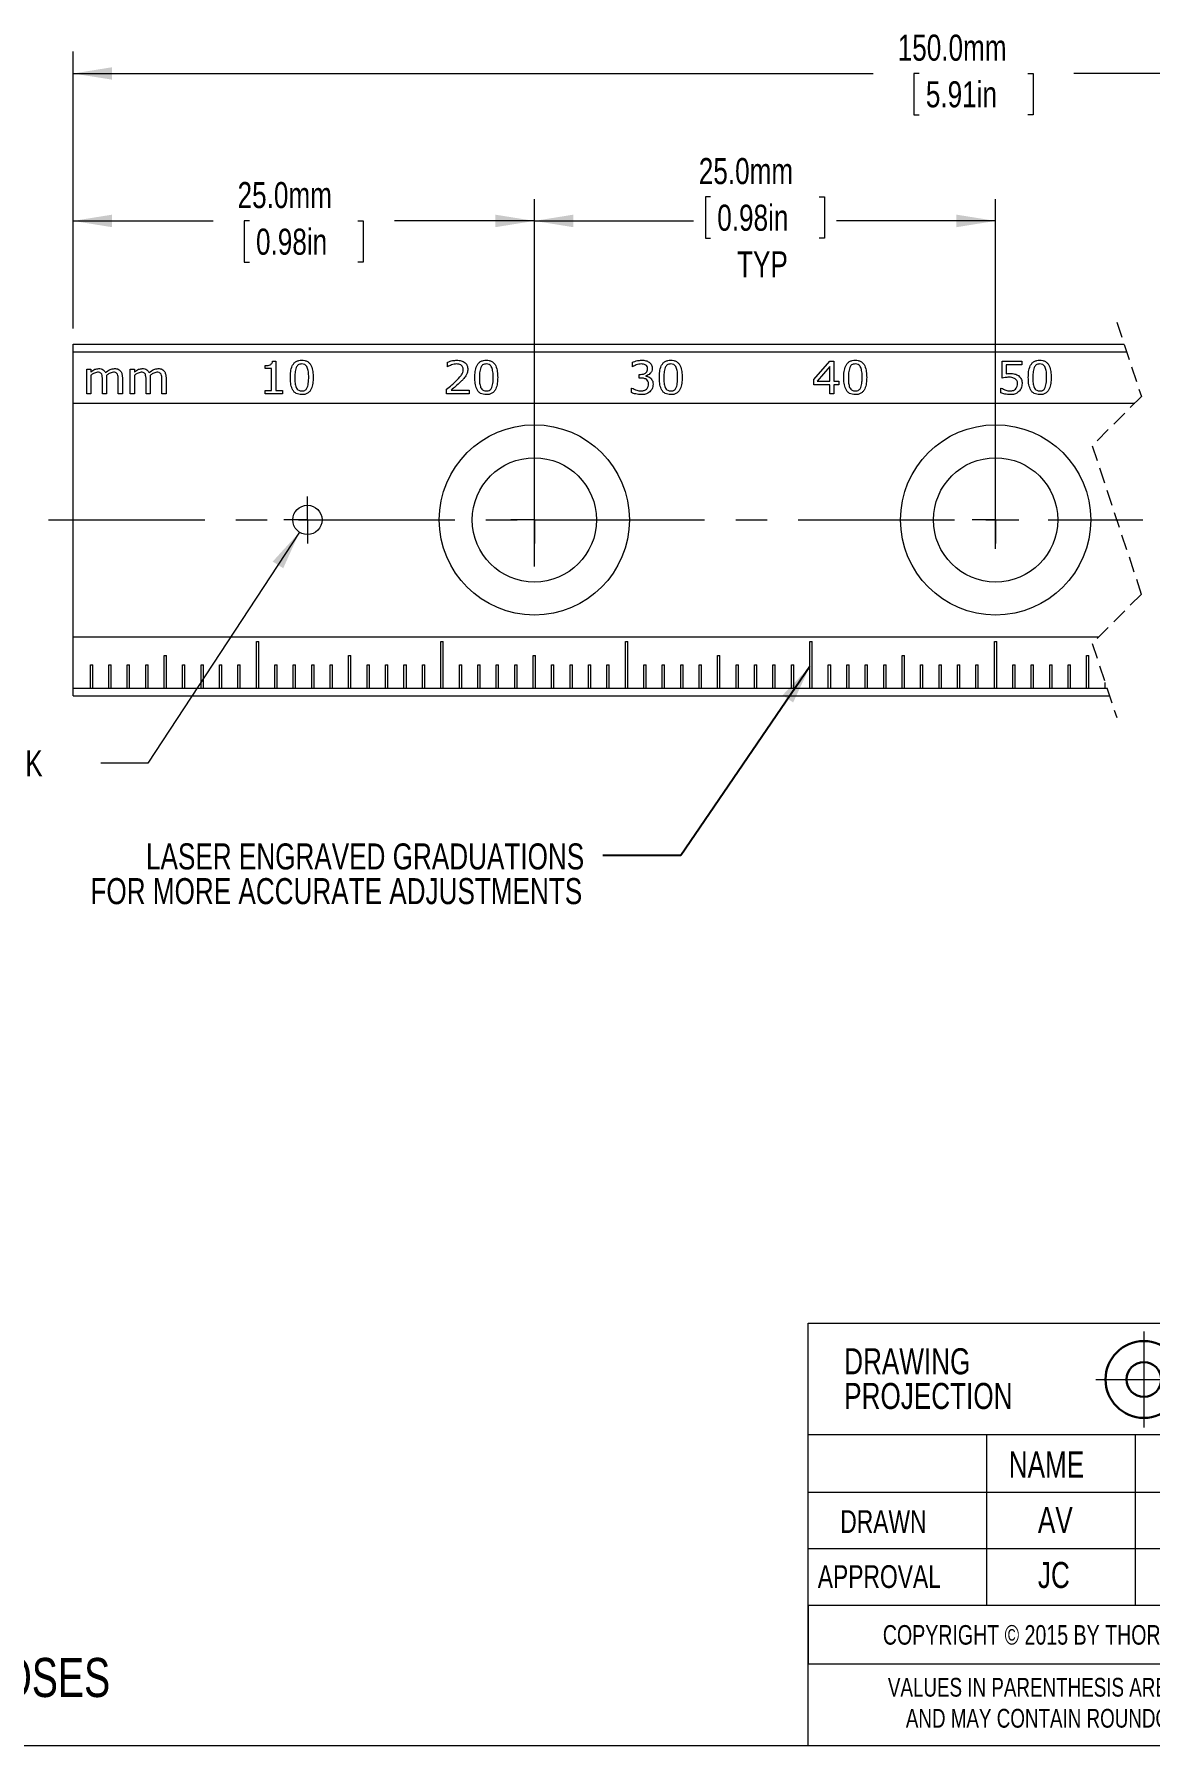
# Model space of a CAD drawing. Header units: millimetres. Extents: x 2 to 278, y 1 to 215.
# Drawn here: x 108.7 to 199.4, y 0.9 to 140 of the extents above; entities that cross this region are included whole.
import ezdxf

# ---------------------------------------------------------------- set-up
doc = ezdxf.new("R2010")
doc.units = ezdxf.units.MM
doc.header["$PDSIZE"] = -1
doc.linetypes.add('CENTERX2', pattern=[20.32, 12.7, -2.54, 2.54, -2.54])
doc.linetypes.add('HIDDEN', pattern=[1.905, 1.27, -0.635])
doc.styles.add('SLDTEXTSTYLE0', font='TXT', dxfattribs={"width": 0.75})
doc.dimstyles.new('SLDDIMSTYLE0', dxfattribs={"dimtxt": 2.116667, "dimasz": 3.175, "dimexe": 0, "dimexo": 0.0625, "dimgap": 0.529167, "dimtad": 0, "dimtih": 1, "dimtoh": 1, "dimdec": 1, "dimlfac": 0.666667, "dimrnd": 1e-09, "dimzin": 4, "dimdsep": 46, "dimtxsty": 'SLDTEXTSTYLE0', "dimsah": 1, "dimcen": 0.09, "dimadec": 0, "dimazin": 1, "dimtfac": 1, "dimtdec": 1, "dimtofl": 0, "dimtmove": 0, "dimatfit": 3, "dimfxl": 1, "dimfrac": 2, "dimtolj": 1, "dimtzin": 12, "dimarcsym": 0})
doc.dimstyles.new('SLDDIMSTYLE1', dxfattribs={"dimtxt": 2.116667, "dimasz": 3.175, "dimexe": 0, "dimexo": 0.0625, "dimgap": 0.529167, "dimtad": 0, "dimtih": 1, "dimtoh": 1, "dimdec": 1, "dimlfac": 0.666667, "dimrnd": 1e-09, "dimzin": 12, "dimdsep": 46, "dimtxsty": 'SLDTEXTSTYLE0', "dimsah": 1, "dimcen": 0, "dimadec": 0, "dimazin": 3, "dimtfac": 1, "dimtdec": 1, "dimtofl": 0, "dimtmove": 0, "dimatfit": 3, "dimfxl": 1, "dimfrac": 2, "dimtolj": 1, "dimtzin": 12, "dimarcsym": 0})
doc.dimstyles.new('SLDDIMSTYLE2', dxfattribs={"dimtxt": 0.18, "dimasz": 3.175, "dimexe": 0, "dimexo": 0.0625, "dimgap": 0, "dimtad": 0, "dimtih": 1, "dimtoh": 1, "dimdec": 0, "dimrnd": 1e-09, "dimzin": 0, "dimdsep": 46, "dimtxsty": 'Standard', "dimsah": 1, "dimcen": 0.09, "dimadec": 0, "dimazin": 0, "dimtfac": 3.175, "dimtdec": 0, "dimtofl": 0, "dimtmove": 0, "dimatfit": 3, "dimfxl": 1, "dimfrac": 2, "dimtolj": 1, "dimtzin": 0, "dimarcsym": 0})

# ---------------------------------------------------------------- blocks, each defined once
blk = doc.blocks.new('Third Angle Projection Block')
at = {"color": 7, "linetype": 'CENTERX2', "lineweight": 0}
for p, q in [((101.48, 23.81), (101.48, 14.07)), ((96.6, 18.94), (106.35, 18.94)), ((110.14, 18.94), (119.45, 18.94))]:
    blk.add_line(p, q, dxfattribs=at)
at = {"color": 7, "linetype": 'Continuous', "lineweight": 30}
for p, q in [((118.62, 22.75), (111, 20.71)), ((118.62, 15.13), (118.62, 22.75)), ((111, 20.71), (111, 17.17)), ((111, 17.17), (118.62, 15.13))]:
    blk.add_line(p, q, dxfattribs=at)
for radius in [3.9, 1.77]:
    blk.add_circle((101.48, 18.94), radius, dxfattribs=at)
at = {"color": 7, "linetype": 'Continuous', "lineweight": 0}
blk.add_point((101.48, 18.94), dxfattribs=at)
blk = doc.blocks.new('SW_NOTE_0')
at = {"color": 0, "linetype": 'Continuous', "lineweight": 0, "char_height": 1.524, "attachment_point": 2, "style": 'SLDTEXTSTYLE0'}
for s, insert in [('VALUES IN PARENTHESIS ARE CALCULATED', (19.91, 1.96)), ('AND MAY CONTAIN ROUNDOFF ERRORS', (19.88, -0.56))]:
    blk.add_mtext(s, dxfattribs=dict(at, insert=insert))
blk = doc.blocks.new('SW_NOTE_1')
at = {"color": 0, "linetype": 'Continuous', "lineweight": 0, "char_height": 2.117, "attachment_point": 1, "style": 'SLDTEXTSTYLE0'}
for s, insert in [('DRAWING', (0, 2.73)), ('PROJECTION', (0, -0.09))]:
    blk.add_mtext(s, dxfattribs=dict(at, insert=insert))
blk = doc.blocks.new('SW_NOTE_2')
at = {"color": 0, "linetype": 'Continuous', "lineweight": 0, "char_height": 3.175, "attachment_point": 2, "style": 'SLDTEXTSTYLE0'}
for s, insert in [('FOR INFORMATION ONLY', (25.05, 4.09)), ('NOT FOR MANUFACTURING PURPOSES', (25.38, -0.14))]:
    blk.add_mtext(s, dxfattribs=dict(at, insert=insert))
blk = doc.blocks.new('_D')
at = {"color": 7, "linetype": 'Continuous', "lineweight": 0}
for p, q in [((111.86, 116.08), (111.86, 126.61)), ((149.36, 104.58), (149.36, 126.61)), ((111.86, 124.83), (123.24, 124.83)), ((126.19, 124.83), (125.76, 124.83)), ((125.76, 124.83), (125.76, 121.47)), ((135.02, 124.83), (135.45, 124.83)), ((135.45, 124.83), (135.45, 121.47)), ((149.36, 124.83), (137.98, 124.83)), ((125.76, 121.47), (126.19, 121.47)), ((135.45, 121.47), (135.02, 121.47))]:
    blk.add_line(p, q, dxfattribs=at)
for points in [[(111.86, 124.83), (115.03, 124.32), (115.03, 125.34)], [(149.36, 124.83), (146.18, 125.34), (146.18, 124.32)]]:
    blk.add_solid(points, dxfattribs=at)
at = {"color": 7, "linetype": 'Continuous', "lineweight": 0, "char_height": 2.117, "attachment_point": 1, "style": 'SLDTEXTSTYLE0'}
for s, insert in [('25.0mm', (125.23, 127.99)), ('0.98in', (126.73, 124.2))]:
    blk.add_mtext(s, dxfattribs=dict(at, insert=insert))
blk = doc.blocks.new('_D_1')
at = {"color": 7, "linetype": 'Continuous', "lineweight": 0}
for p, q in [((111.86, 116.08), (111.86, 138.59)), ((222.38, 138.22), (220.97, 135.4)), ((223.08, 136.81), (222.38, 138.22)), ((258.28, 116.08), (258.28, 138.59)), ((111.86, 136.81), (176.91, 136.81)), ((180.65, 136.81), (180.22, 136.81)), ((180.22, 136.81), (180.22, 133.45)), ((189.48, 136.81), (189.91, 136.81)), ((189.91, 136.81), (189.91, 133.45)), ((220.26, 136.81), (193.22, 136.81)), ((220.97, 135.4), (220.26, 136.81)), ((258.28, 136.81), (223.08, 136.81)), ((180.22, 133.45), (180.65, 133.45)), ((189.91, 133.45), (189.48, 133.45))]:
    blk.add_line(p, q, dxfattribs=at)
for points in [[(111.86, 136.81), (115.03, 136.31), (115.03, 137.32)], [(258.28, 136.81), (255.1, 137.32), (255.1, 136.31)]]:
    blk.add_solid(points, dxfattribs=at)
at = {"color": 7, "linetype": 'Continuous', "lineweight": 0, "char_height": 2.117, "attachment_point": 1, "style": 'SLDTEXTSTYLE0'}
for s, insert in [('150.0mm', (178.9, 139.97)), ('5.91in', (181.19, 136.18))]:
    blk.add_mtext(s, dxfattribs=dict(at, insert=insert))
blk = doc.blocks.new('_D_2')
at = {"color": 7, "linetype": 'Continuous', "lineweight": 0}
for p, q in [((149.36, 96.74), (149.36, 126.61)), ((163.69, 126.78), (163.26, 126.78)), ((163.26, 126.78), (163.26, 123.42)), ((172.52, 126.78), (172.95, 126.78)), ((172.95, 126.78), (172.95, 123.42)), ((186.86, 98.18), (186.86, 126.61)), ((149.36, 124.83), (162.3, 124.83)), ((186.86, 124.83), (173.92, 124.83)), ((163.26, 123.42), (163.69, 123.42)), ((172.95, 123.42), (172.52, 123.42))]:
    blk.add_line(p, q, dxfattribs=at)
for points in [[(149.36, 124.83), (152.53, 124.32), (152.53, 125.34)], [(186.86, 124.83), (183.68, 125.34), (183.68, 124.32)]]:
    blk.add_solid(points, dxfattribs=at)
at = {"color": 7, "linetype": 'Continuous', "lineweight": 0, "char_height": 2.117, "attachment_point": 1, "style": 'SLDTEXTSTYLE0'}
for s, insert in [('25.0mm', (162.73, 129.94)), ('0.98in', (164.23, 126.15)), ('TYP', (165.84, 122.36))]:
    blk.add_mtext(s, dxfattribs=dict(at, insert=insert))
blk = doc.blocks.new('_D_3')
at = {"color": 7, "linetype": 'Continuous', "lineweight": 0}
for p, q in [((130.26, 99.53), (117.93, 80.76)), ((117.93, 80.76), (114.12, 80.76))]:
    blk.add_line(p, q, dxfattribs=at)
blk.add_solid([(130.26, 99.53), (128.09, 97.15), (128.94, 96.6)], dxfattribs=at)
at = {"color": 7, "linetype": 'Continuous', "lineweight": 0, "insert": (91.81, 81.8), "char_height": 2.1167, "attachment_point": 1, "style": 'SLDTEXTSTYLE0'}
blk.add_mtext('METRIC ID MARK', dxfattribs=at)
blk = doc.blocks.new('SW_NOTE_3')
at = {"color": 0, "linetype": 'Continuous', "lineweight": 0, "char_height": 2.1167, "attachment_point": 3, "style": 'SLDTEXTSTYLE0'}
for s, insert in [('LASER ENGRAVED GRADUATIONS', (-1.51, 0.98)), ('FOR MORE ACCURATE ADJUSTMENTS', (-1.67, -1.84))]:
    blk.add_mtext(s, dxfattribs=dict(at, insert=insert))
blk = doc.blocks.new('SW_CENTERMARKSYMBOL_0')
at = {"color": 0, "linetype": 'Continuous', "lineweight": 0}
for q in [(0, 1.9), (-1.91, 0), (0, -1.91), (1.9, 0)]:
    blk.add_line((0, 0), q, dxfattribs=at)
blk = doc.blocks.new('SW_CENTERMARKSYMBOL_1')
at = {"color": 0, "linetype": 'Continuous', "lineweight": 0}
for q in [(0, 1.9), (-1.91, 0), (0, -1.91), (1.9, 0)]:
    blk.add_line((0, 0), q, dxfattribs=at)
blk = doc.blocks.new('SW_CENTERMARKSYMBOL_2')
at = {"color": 0, "linetype": 'Continuous', "lineweight": 0}
for q in [(0, 1.9), (-1.91, 0), (0, -1.91), (1.9, 0)]:
    blk.add_line((0, 0), q, dxfattribs=at)

msp = doc.modelspace()

# ---------------------------------------------------------------- linework, layer by layer
at = {"color": 7, "linetype": 'HIDDEN', "lineweight": 0}
for p, q in [((196.71, 116.59), (198.71, 110.56)), ((198.71, 110.56), (194.71, 106.56)), ((194.71, 106.56), (198.71, 94.49)), ((198.71, 94.49), (194.71, 90.49)), ((194.71, 90.49), (196.71, 84.46))]:
    msp.add_line(p, q, dxfattribs=at)
at = {"color": 7, "linetype": 'Continuous', "lineweight": 0}
for p, q in [((111.86, 114.81), (197.3, 114.81)), ((111.86, 114.2), (111.86, 114.81)), ((111.86, 114.2), (197.5, 114.2)), ((111.86, 110.01), (111.86, 114.2)), ((112.96, 112.77), (113.3, 112.77)), ((112.96, 110.77), (112.96, 112.77)), ((113.3, 112.77), (113.3, 112.55)), ((116.5, 112.77), (116.84, 112.77)), ((116.5, 110.77), (116.5, 112.77)), ((116.84, 112.77), (116.84, 112.55)), ((127.46, 112.83), (127.46, 113.07)), ((128, 112.83), (127.46, 112.83)), ((128, 111.04), (128, 112.83)), ((128.07, 113.44), (128.34, 113.44)), ((128.34, 113.44), (128.34, 111.04)), ((142.29, 112.97), (142.29, 113.34)), ((142.31, 112.97), (142.29, 112.97)), ((157.33, 112.97), (157.33, 113.34)), ((157.34, 112.97), (157.33, 112.97)), ((172.09, 111.93), (173.39, 113.44)), ((173.37, 113.01), (172.35, 111.82)), ((173.37, 111.82), (173.37, 113.01)), ((173.39, 113.44), (173.71, 113.44)), ((173.71, 113.44), (173.71, 111.82)), ((187.39, 113.44), (188.98, 113.44)), ((187.39, 112.06), (187.39, 113.44)), ((187.73, 113.14), (187.73, 112.41)), ((188.98, 113.14), (187.73, 113.14)), ((188.98, 113.44), (188.98, 113.14)), ((113.3, 112.29), (113.3, 110.77)), ((114.24, 110.77), (114.24, 111.93)), ((114.58, 112.07), (114.58, 110.77)), ((115.52, 110.77), (115.52, 111.93)), ((115.86, 112.08), (115.86, 110.77)), ((116.84, 112.29), (116.84, 110.77)), ((117.79, 110.77), (117.79, 111.93)), ((118.12, 112.07), (118.12, 110.77)), ((119.07, 110.77), (119.07, 111.93)), ((119.41, 112.08), (119.41, 110.77)), ((157.87, 112.36), (157.99, 112.36)), ((157.87, 112.06), (157.87, 112.36)), ((158.03, 112.06), (157.87, 112.06)), ((158.43, 112.25), (158.43, 112.22)), ((172.09, 111.52), (172.09, 111.93)), ((173.37, 111.52), (172.09, 111.52)), ((172.35, 111.82), (173.37, 111.82)), ((173.37, 110.77), (173.37, 111.52)), ((173.71, 111.82), (174.11, 111.82)), ((173.71, 111.52), (173.71, 110.77)), ((174.11, 111.52), (173.71, 111.52)), ((174.11, 111.82), (174.11, 111.52)), ((111.86, 110.01), (198.17, 110.01)), ((111.86, 91.04), (111.86, 110.01)), ((113.3, 110.77), (112.96, 110.77)), ((114.58, 110.77), (114.24, 110.77)), ((115.86, 110.77), (115.52, 110.77)), ((116.84, 110.77), (116.5, 110.77)), ((118.12, 110.77), (117.79, 110.77)), ((119.41, 110.77), (119.07, 110.77)), ((127.46, 111.04), (128, 111.04)), ((127.46, 110.77), (127.46, 111.04)), ((128.88, 110.77), (127.46, 110.77)), ((128.34, 111.04), (128.88, 111.04)), ((128.88, 111.04), (128.88, 110.77)), ((142.22, 110.77), (142.22, 111.15)), ((144.05, 110.77), (142.22, 110.77)), ((142.6, 111.08), (144.05, 111.08)), ((144.05, 111.08), (144.05, 110.77)), ((157.26, 111.25), (157.28, 111.25)), ((157.26, 110.88), (157.26, 111.25)), ((173.71, 110.77), (173.37, 110.77)), ((187.29, 111.25), (187.32, 111.25)), ((187.29, 110.87), (187.29, 111.25)), ((111.86, 86.85), (111.86, 91.04)), ((111.86, 91.04), (195.26, 91.04)), ((126.76, 90.66), (126.95, 90.66)), ((126.76, 86.85), (126.76, 90.66)), ((126.95, 86.85), (126.95, 90.66)), ((141.76, 90.66), (141.95, 90.66)), ((141.76, 86.85), (141.76, 90.66)), ((141.95, 86.85), (141.95, 90.66)), ((156.76, 90.66), (156.95, 90.66)), ((156.76, 86.85), (156.76, 90.66)), ((156.95, 86.85), (156.95, 90.66)), ((171.76, 90.66), (171.95, 90.66)), ((171.76, 86.85), (171.76, 90.66)), ((171.95, 86.85), (171.95, 90.66)), ((186.76, 90.66), (186.95, 90.66)), ((186.76, 86.85), (186.76, 90.66)), ((186.95, 86.85), (186.95, 90.66)), ((119.26, 89.52), (119.45, 89.52)), ((119.26, 86.85), (119.26, 89.52)), ((119.45, 86.85), (119.45, 89.52)), ((134.26, 89.52), (134.45, 89.52)), ((134.26, 86.85), (134.26, 89.52)), ((134.45, 86.85), (134.45, 89.52)), ((149.26, 89.52), (149.45, 89.52)), ((149.26, 86.85), (149.26, 89.52)), ((149.45, 86.85), (149.45, 89.52)), ((164.26, 89.52), (164.45, 89.52)), ((164.26, 86.85), (164.26, 89.52)), ((164.45, 86.85), (164.45, 89.52)), ((179.26, 89.52), (179.45, 89.52)), ((179.26, 86.85), (179.26, 89.52)), ((179.45, 86.85), (179.45, 89.52)), ((194.26, 89.52), (194.45, 89.52)), ((194.26, 86.85), (194.26, 89.52)), ((194.45, 86.85), (194.45, 89.52)), ((113.26, 88.75), (113.45, 88.75)), ((113.26, 86.85), (113.26, 88.75)), ((113.45, 86.85), (113.45, 88.75)), ((114.76, 88.75), (114.95, 88.75)), ((114.76, 86.85), (114.76, 88.75)), ((114.95, 86.85), (114.95, 88.75)), ((116.26, 88.75), (116.45, 88.75)), ((116.26, 86.85), (116.26, 88.75)), ((116.45, 86.85), (116.45, 88.75)), ((117.76, 88.75), (117.95, 88.75)), ((117.76, 86.85), (117.76, 88.75)), ((117.95, 86.85), (117.95, 88.75)), ((120.76, 88.75), (120.95, 88.75)), ((120.76, 86.85), (120.76, 88.75)), ((120.95, 86.85), (120.95, 88.75)), ((122.26, 88.75), (122.45, 88.75)), ((122.26, 86.85), (122.26, 88.75)), ((122.45, 86.85), (122.45, 88.75)), ((123.76, 88.75), (123.95, 88.75)), ((123.76, 86.85), (123.76, 88.75)), ((123.95, 86.85), (123.95, 88.75)), ((125.26, 88.75), (125.45, 88.75)), ((125.26, 86.85), (125.26, 88.75)), ((125.45, 86.85), (125.45, 88.75)), ((128.26, 88.75), (128.45, 88.75)), ((128.26, 86.85), (128.26, 88.75)), ((128.45, 86.85), (128.45, 88.75)), ((129.76, 88.75), (129.95, 88.75)), ((129.76, 86.85), (129.76, 88.75)), ((129.95, 86.85), (129.95, 88.75)), ((131.26, 88.75), (131.45, 88.75)), ((131.26, 86.85), (131.26, 88.75)), ((131.45, 86.85), (131.45, 88.75)), ((132.76, 88.75), (132.95, 88.75)), ((132.76, 86.85), (132.76, 88.75)), ((132.95, 86.85), (132.95, 88.75)), ((135.76, 88.75), (135.95, 88.75)), ((135.76, 86.85), (135.76, 88.75)), ((135.95, 86.85), (135.95, 88.75)), ((137.26, 88.75), (137.45, 88.75)), ((137.26, 86.85), (137.26, 88.75)), ((137.45, 86.85), (137.45, 88.75)), ((138.76, 88.75), (138.95, 88.75)), ((138.76, 86.85), (138.76, 88.75)), ((138.95, 86.85), (138.95, 88.75)), ((140.26, 88.75), (140.45, 88.75)), ((140.26, 86.85), (140.26, 88.75)), ((140.45, 86.85), (140.45, 88.75)), ((143.26, 88.75), (143.45, 88.75)), ((143.26, 86.85), (143.26, 88.75)), ((143.45, 86.85), (143.45, 88.75)), ((144.76, 88.75), (144.95, 88.75)), ((144.76, 86.85), (144.76, 88.75)), ((144.95, 86.85), (144.95, 88.75)), ((146.26, 88.75), (146.45, 88.75)), ((146.26, 86.85), (146.26, 88.75)), ((146.45, 86.85), (146.45, 88.75)), ((147.76, 88.75), (147.95, 88.75)), ((147.76, 86.85), (147.76, 88.75)), ((147.95, 86.85), (147.95, 88.75)), ((150.76, 88.75), (150.95, 88.75)), ((150.76, 86.85), (150.76, 88.75)), ((150.95, 86.85), (150.95, 88.75)), ((152.26, 88.75), (152.45, 88.75)), ((152.26, 86.85), (152.26, 88.75)), ((152.45, 86.85), (152.45, 88.75)), ((153.76, 88.75), (153.95, 88.75)), ((153.76, 86.85), (153.76, 88.75)), ((153.95, 86.85), (153.95, 88.75)), ((155.26, 88.75), (155.45, 88.75)), ((155.26, 86.85), (155.26, 88.75)), ((155.45, 86.85), (155.45, 88.75)), ((158.26, 88.75), (158.45, 88.75)), ((158.26, 86.85), (158.26, 88.75)), ((158.45, 86.85), (158.45, 88.75)), ((159.76, 88.75), (159.95, 88.75)), ((159.76, 86.85), (159.76, 88.75)), ((159.95, 86.85), (159.95, 88.75)), ((161.26, 88.75), (161.45, 88.75)), ((161.26, 86.85), (161.26, 88.75)), ((161.45, 86.85), (161.45, 88.75)), ((162.76, 88.75), (162.95, 88.75)), ((162.76, 86.85), (162.76, 88.75)), ((162.95, 86.85), (162.95, 88.75)), ((165.76, 88.75), (165.95, 88.75)), ((165.76, 86.85), (165.76, 88.75)), ((165.95, 86.85), (165.95, 88.75)), ((167.26, 88.75), (167.45, 88.75)), ((167.26, 86.85), (167.26, 88.75)), ((167.45, 86.85), (167.45, 88.75)), ((168.76, 88.75), (168.95, 88.75)), ((168.76, 86.85), (168.76, 88.75)), ((168.95, 86.85), (168.95, 88.75)), ((170.26, 88.75), (170.45, 88.75)), ((170.26, 86.85), (170.26, 88.75)), ((170.45, 86.85), (170.45, 88.75)), ((173.26, 88.75), (173.45, 88.75)), ((173.26, 86.85), (173.26, 88.75)), ((173.45, 86.85), (173.45, 88.75)), ((174.76, 88.75), (174.95, 88.75)), ((174.76, 86.85), (174.76, 88.75)), ((174.95, 86.85), (174.95, 88.75)), ((176.26, 88.75), (176.45, 88.75)), ((176.26, 86.85), (176.26, 88.75)), ((176.45, 86.85), (176.45, 88.75)), ((177.76, 88.75), (177.95, 88.75)), ((177.76, 86.85), (177.76, 88.75)), ((177.95, 86.85), (177.95, 88.75)), ((180.76, 88.75), (180.95, 88.75)), ((180.76, 86.85), (180.76, 88.75)), ((180.95, 86.85), (180.95, 88.75)), ((182.26, 88.75), (182.45, 88.75)), ((182.26, 86.85), (182.26, 88.75)), ((182.45, 86.85), (182.45, 88.75)), ((183.76, 88.75), (183.95, 88.75)), ((183.76, 86.85), (183.76, 88.75)), ((183.95, 86.85), (183.95, 88.75)), ((185.26, 88.75), (185.45, 88.75)), ((185.26, 86.85), (185.26, 88.75)), ((185.45, 86.85), (185.45, 88.75)), ((188.26, 88.75), (188.45, 88.75)), ((188.26, 86.85), (188.26, 88.75)), ((188.45, 86.85), (188.45, 88.75)), ((189.76, 88.75), (189.95, 88.75)), ((189.76, 86.85), (189.76, 88.75)), ((189.95, 86.85), (189.95, 88.75)), ((191.26, 88.75), (191.45, 88.75)), ((191.26, 86.85), (191.26, 88.75)), ((191.45, 86.85), (191.45, 88.75)), ((192.76, 88.75), (192.95, 88.75)), ((192.76, 86.85), (192.76, 88.75)), ((192.95, 86.85), (192.95, 88.75)), ((111.86, 86.85), (113.26, 86.85)), ((111.86, 86.24), (111.86, 86.85)), ((113.26, 86.85), (113.45, 86.85)), ((113.45, 86.85), (114.76, 86.85)), ((114.76, 86.85), (114.95, 86.85)), ((114.95, 86.85), (116.26, 86.85)), ((116.26, 86.85), (116.45, 86.85)), ((116.45, 86.85), (117.76, 86.85)), ((117.76, 86.85), (117.95, 86.85)), ((117.95, 86.85), (119.26, 86.85)), ((119.26, 86.85), (119.45, 86.85)), ((119.45, 86.85), (120.76, 86.85)), ((120.76, 86.85), (120.95, 86.85)), ((120.95, 86.85), (122.26, 86.85)), ((122.26, 86.85), (122.45, 86.85)), ((122.45, 86.85), (123.76, 86.85)), ((123.76, 86.85), (123.95, 86.85)), ((123.95, 86.85), (125.26, 86.85)), ((125.26, 86.85), (125.45, 86.85)), ((125.45, 86.85), (126.76, 86.85)), ((126.76, 86.85), (126.95, 86.85)), ((126.95, 86.85), (128.26, 86.85)), ((128.26, 86.85), (128.45, 86.85)), ((128.45, 86.85), (129.76, 86.85)), ((129.76, 86.85), (129.95, 86.85)), ((129.95, 86.85), (131.26, 86.85)), ((131.26, 86.85), (131.45, 86.85)), ((131.45, 86.85), (132.76, 86.85)), ((132.76, 86.85), (132.95, 86.85)), ((132.95, 86.85), (134.26, 86.85)), ((134.26, 86.85), (134.45, 86.85)), ((134.45, 86.85), (135.76, 86.85)), ((135.76, 86.85), (135.95, 86.85)), ((135.95, 86.85), (137.26, 86.85)), ((137.26, 86.85), (137.45, 86.85)), ((137.45, 86.85), (138.76, 86.85)), ((138.76, 86.85), (138.95, 86.85)), ((138.95, 86.85), (140.26, 86.85)), ((140.26, 86.85), (140.45, 86.85)), ((140.45, 86.85), (141.76, 86.85)), ((141.76, 86.85), (141.95, 86.85)), ((141.95, 86.85), (143.26, 86.85)), ((143.26, 86.85), (143.45, 86.85)), ((143.45, 86.85), (144.76, 86.85)), ((144.76, 86.85), (144.95, 86.85)), ((144.95, 86.85), (146.26, 86.85)), ((146.26, 86.85), (146.45, 86.85)), ((146.45, 86.85), (147.76, 86.85)), ((147.76, 86.85), (147.95, 86.85)), ((147.95, 86.85), (149.26, 86.85)), ((149.26, 86.85), (149.45, 86.85)), ((149.45, 86.85), (150.76, 86.85)), ((150.76, 86.85), (150.95, 86.85)), ((150.95, 86.85), (152.26, 86.85)), ((152.26, 86.85), (152.45, 86.85)), ((152.45, 86.85), (153.76, 86.85)), ((153.76, 86.85), (153.95, 86.85)), ((153.95, 86.85), (155.26, 86.85)), ((155.26, 86.85), (155.45, 86.85)), ((155.45, 86.85), (156.76, 86.85)), ((156.76, 86.85), (156.95, 86.85)), ((156.95, 86.85), (158.26, 86.85)), ((158.26, 86.85), (158.45, 86.85)), ((158.45, 86.85), (159.76, 86.85)), ((159.76, 86.85), (159.95, 86.85)), ((159.95, 86.85), (161.26, 86.85)), ((161.26, 86.85), (161.45, 86.85)), ((161.45, 86.85), (162.76, 86.85)), ((162.76, 86.85), (162.95, 86.85)), ((162.95, 86.85), (164.26, 86.85)), ((164.26, 86.85), (164.45, 86.85)), ((164.45, 86.85), (165.76, 86.85)), ((165.76, 86.85), (165.95, 86.85)), ((165.95, 86.85), (167.26, 86.85)), ((167.26, 86.85), (167.45, 86.85)), ((167.45, 86.85), (168.76, 86.85)), ((168.76, 86.85), (168.95, 86.85)), ((168.95, 86.85), (170.26, 86.85)), ((170.26, 86.85), (170.45, 86.85)), ((170.45, 86.85), (171.76, 86.85)), ((171.76, 86.85), (171.95, 86.85)), ((171.95, 86.85), (173.26, 86.85)), ((173.26, 86.85), (173.45, 86.85)), ((173.45, 86.85), (174.76, 86.85)), ((174.76, 86.85), (174.95, 86.85)), ((174.95, 86.85), (176.26, 86.85)), ((176.26, 86.85), (176.45, 86.85)), ((176.45, 86.85), (177.76, 86.85)), ((177.76, 86.85), (177.95, 86.85)), ((177.95, 86.85), (179.26, 86.85)), ((179.26, 86.85), (179.45, 86.85)), ((179.45, 86.85), (180.76, 86.85)), ((180.76, 86.85), (180.95, 86.85)), ((180.95, 86.85), (182.26, 86.85)), ((182.26, 86.85), (182.45, 86.85)), ((182.45, 86.85), (183.76, 86.85)), ((183.76, 86.85), (183.95, 86.85)), ((183.95, 86.85), (185.26, 86.85)), ((185.26, 86.85), (185.45, 86.85)), ((185.45, 86.85), (186.76, 86.85)), ((186.76, 86.85), (186.95, 86.85)), ((186.95, 86.85), (188.26, 86.85)), ((188.26, 86.85), (188.45, 86.85)), ((188.45, 86.85), (189.76, 86.85)), ((189.76, 86.85), (189.95, 86.85)), ((189.95, 86.85), (191.26, 86.85)), ((191.26, 86.85), (191.45, 86.85)), ((191.45, 86.85), (192.76, 86.85)), ((192.76, 86.85), (192.95, 86.85)), ((192.95, 86.85), (194.26, 86.85)), ((194.26, 86.85), (194.45, 86.85)), ((194.45, 86.85), (195.76, 86.85)), ((195.76, 86.85), (195.76, 87.32)), ((195.76, 86.85), (195.92, 86.85)), ((111.86, 86.24), (196.12, 86.24)), ((171.63, 7.56), (171.63, 35.24)), ((171.63, 35.24), (215.74, 35.24)), ((171.63, 12.3), (171.63, 26.17)), ((171.63, 0.9), (171.63, 26.17)), ((215.74, 26.17), (171.63, 26.17)), ((186.13, 26.17), (186.13, 12.3)), ((198.21, 26.17), (198.21, 12.3)), ((215.74, 21.49), (171.63, 21.49)), ((215.74, 16.92), (171.63, 16.92)), ((215.74, 12.3), (171.63, 12.3)), ((171.63, 12.3), (171.63, 7.56)), ((171.63, 7.56), (215.74, 7.56)), ((277.99, 0.9), (1.58, 0.9))]:
    msp.add_line(p, q, dxfattribs=at)
at = {"color": 7, "linetype": 'CENTERX2', "lineweight": 0}
msp.add_line((109.86, 100.53), (198.82, 100.53), dxfattribs=at)
at = {"color": 7, "linetype": 'Continuous', "lineweight": 0}
for centre, radius in [((149.36, 100.53), 7.73), ((186.86, 100.53), 7.73), ((149.36, 100.53), 5.05), ((186.86, 100.53), 5.05), ((130.91, 100.53), 1.19)]:
    msp.add_circle(centre, radius, dxfattribs=at)
for points, knots in [([(113.3, 112.55), (113.4, 112.63), (113.59, 112.79), (113.83, 112.82), (113.94, 112.83)], [0, 0, 0, 0, 0.560947, 1, 1, 1, 1]), ([(113.94, 112.83), (114, 112.83), (114.13, 112.82), (114.35, 112.73), (114.44, 112.59), (114.49, 112.5)], [0, 0, 0, 0, 0.2814025, 0.5622129, 1, 1, 1, 1]), ([(114.49, 112.5), (114.61, 112.6), (114.83, 112.78), (115.1, 112.82), (115.22, 112.83)], [0, 0, 0, 0, 0.561049, 1, 1, 1, 1]), ([(115.22, 112.83), (115.33, 112.83), (115.54, 112.81), (115.77, 112.59), (115.85, 112.32), (115.86, 112.16), (115.86, 112.08)], [0, 0, 0, 0, 0.280032, 0.557646, 0.778559, 1, 1, 1, 1]), ([(116.84, 112.55), (116.95, 112.63), (117.14, 112.79), (117.38, 112.82), (117.48, 112.83)], [0, 0, 0, 0, 0.560938, 1, 1, 1, 1]), ([(117.48, 112.83), (117.55, 112.83), (117.68, 112.82), (117.89, 112.73), (117.98, 112.59), (118.04, 112.5)], [0, 0, 0, 0, 0.281395, 0.562208, 1, 1, 1, 1]), ([(118.04, 112.5), (118.16, 112.6), (118.37, 112.78), (118.65, 112.82), (118.77, 112.83)], [0, 0, 0, 0, 0.5610575, 1, 1, 1, 1]), ([(118.77, 112.83), (118.88, 112.83), (119.09, 112.81), (119.31, 112.59), (119.4, 112.32), (119.4, 112.16), (119.41, 112.08)], [0, 0, 0, 0, 0.280044, 0.557646, 0.778562, 1, 1, 1, 1]), ([(127.46, 113.07), (127.54, 113.07), (127.69, 113.08), (127.83, 113.12), (127.89, 113.14)], [0, 0, 0, 0, 0.5609071, 1, 1, 1, 1]), ([(127.89, 113.14), (127.91, 113.16), (127.97, 113.2), (128.05, 113.3), (128.06, 113.39), (128.07, 113.44)], [0, 0, 0, 0, 0.280575, 0.560715, 1, 1, 1, 1]), ([(129.52, 112.11), (129.52, 112.27), (129.53, 112.58), (129.63, 112.98), (129.79, 113.25), (129.98, 113.41), (130.21, 113.5), (130.37, 113.51), (130.45, 113.51)], [0, 0, 0, 0, 0.250444, 0.500238, 0.62524, 0.750039, 0.874891, 1, 1, 1, 1]), ([(130, 112.92), (129.96, 112.77), (129.89, 112.51), (129.89, 112.23), (129.89, 112.11)], [0, 0, 0, 0, 0.558833, 1, 1, 1, 1]), ([(130.45, 113.21), (130.4, 113.2), (130.29, 113.2), (130.11, 113.12), (130.04, 113), (130, 112.92)], [0, 0, 0, 0, 0.28117, 0.56158, 1, 1, 1, 1]), ([(130.45, 113.51), (130.53, 113.51), (130.69, 113.5), (130.91, 113.41), (131.1, 113.26), (131.27, 112.98), (131.36, 112.59), (131.37, 112.27), (131.38, 112.11)], [0, 0, 0, 0, 0.125103, 0.250015, 0.374807, 0.4998, 0.749586, 1, 1, 1, 1]), ([(130.9, 112.93), (130.87, 112.97), (130.82, 113.07), (130.67, 113.19), (130.53, 113.2), (130.45, 113.21)], [0, 0, 0, 0, 0.280868, 0.561088, 1, 1, 1, 1]), ([(131.01, 112.11), (131.01, 112.27), (131.01, 112.54), (130.93, 112.81), (130.9, 112.93)], [0, 0, 0, 0, 0.5609, 1, 1, 1, 1]), ([(142.29, 113.34), (142.43, 113.4), (142.68, 113.49), (142.94, 113.5), (143.05, 113.51)], [0, 0, 0, 0, 0.559837, 1, 1, 1, 1]), ([(143.05, 113.21), (142.9, 113.19), (142.64, 113.16), (142.41, 113.03), (142.31, 112.97)], [0, 0, 0, 0, 0.559368, 1, 1, 1, 1]), ([(142.97, 111.8), (143.12, 111.95), (143.34, 112.16), (143.55, 112.5), (143.57, 112.67), (143.57, 112.76)], [0, 0, 0, 0, 0.560729, 0.780477, 1, 1, 1, 1]), ([(143.05, 113.51), (143.18, 113.5), (143.42, 113.49), (143.73, 113.32), (143.92, 113.06), (143.94, 112.87), (143.95, 112.77)], [0, 0, 0, 0, 0.28089, 0.560219, 0.779835, 1, 1, 1, 1]), ([(143.57, 112.76), (143.57, 112.83), (143.55, 112.98), (143.35, 113.18), (143.16, 113.2), (143.05, 113.21)], [0, 0, 0, 0, 0.280549, 0.560192, 1, 1, 1, 1]), ([(143.95, 112.77), (143.94, 112.66), (143.92, 112.47), (143.83, 112.31), (143.79, 112.23)], [0, 0, 0, 0, 0.559659, 1, 1, 1, 1]), ([(144.52, 112.11), (144.52, 112.27), (144.53, 112.58), (144.63, 112.98), (144.79, 113.25), (144.98, 113.41), (145.21, 113.5), (145.37, 113.51), (145.45, 113.51)], [0, 0, 0, 0, 0.250444, 0.500238, 0.62524, 0.750039, 0.874893, 1, 1, 1, 1]), ([(145, 112.92), (144.96, 112.77), (144.89, 112.51), (144.89, 112.23), (144.89, 112.11)], [0, 0, 0, 0, 0.558833, 1, 1, 1, 1]), ([(145.45, 113.21), (145.4, 113.2), (145.29, 113.2), (145.11, 113.12), (145.04, 113), (145, 112.92)], [0, 0, 0, 0, 0.281165, 0.561578, 1, 1, 1, 1]), ([(145.45, 113.51), (145.53, 113.51), (145.69, 113.5), (145.91, 113.41), (146.1, 113.26), (146.27, 112.98), (146.36, 112.59), (146.37, 112.27), (146.38, 112.11)], [0, 0, 0, 0, 0.125103, 0.250018, 0.37481, 0.499803, 0.749586, 1, 1, 1, 1]), ([(145.9, 112.93), (145.87, 112.97), (145.82, 113.07), (145.67, 113.19), (145.53, 113.2), (145.45, 113.21)], [0, 0, 0, 0, 0.280863, 0.561077, 1, 1, 1, 1]), ([(146.01, 112.11), (146.01, 112.27), (146.01, 112.54), (145.93, 112.81), (145.9, 112.93)], [0, 0, 0, 0, 0.560898, 1, 1, 1, 1]), ([(157.33, 113.34), (157.46, 113.39), (157.7, 113.49), (157.96, 113.5), (158.07, 113.51)], [0, 0, 0, 0, 0.559845, 1, 1, 1, 1]), ([(158.06, 113.21), (157.92, 113.19), (157.66, 113.16), (157.44, 113.03), (157.34, 112.97)], [0, 0, 0, 0, 0.559262, 1, 1, 1, 1]), ([(157.99, 112.36), (158.07, 112.37), (158.22, 112.37), (158.43, 112.47), (158.56, 112.64), (158.57, 112.76), (158.57, 112.82)], [0, 0, 0, 0, 0.280946, 0.560617, 0.779849, 1, 1, 1, 1]), ([(158.42, 113.12), (158.36, 113.15), (158.24, 113.2), (158.12, 113.2), (158.06, 113.21)], [0, 0, 0, 0, 0.558468, 1, 1, 1, 1]), ([(158.07, 113.51), (158.19, 113.51), (158.41, 113.5), (158.6, 113.4), (158.68, 113.36)], [0, 0, 0, 0, 0.560508, 1, 1, 1, 1]), ([(158.57, 112.82), (158.57, 112.89), (158.55, 113.01), (158.46, 113.09), (158.42, 113.12)], [0, 0, 0, 0, 0.558917, 1, 1, 1, 1]), ([(158.95, 112.85), (158.94, 112.77), (158.92, 112.61), (158.78, 112.43), (158.61, 112.3), (158.49, 112.26), (158.43, 112.25)], [0, 0, 0, 0, 0.279522, 0.55928, 0.779685, 1, 1, 1, 1]), ([(158.68, 113.36), (158.73, 113.32), (158.81, 113.25), (158.92, 113.08), (158.94, 112.94), (158.95, 112.85)], [0, 0, 0, 0, 0.280586, 0.560929, 1, 1, 1, 1]), ([(159.52, 112.11), (159.52, 112.27), (159.53, 112.58), (159.63, 112.98), (159.79, 113.25), (159.98, 113.41), (160.21, 113.5), (160.37, 113.51), (160.45, 113.51)], [0, 0, 0, 0, 0.250444, 0.500238, 0.625238, 0.750036, 0.874894, 1, 1, 1, 1]), ([(160, 112.92), (159.96, 112.77), (159.89, 112.51), (159.89, 112.23), (159.89, 112.11)], [0, 0, 0, 0, 0.558834, 1, 1, 1, 1]), ([(160.45, 113.21), (160.4, 113.2), (160.29, 113.2), (160.11, 113.12), (160.04, 113), (160, 112.92)], [0, 0, 0, 0, 0.2811623, 0.5615835, 1, 1, 1, 1]), ([(160.45, 113.51), (160.53, 113.51), (160.69, 113.5), (160.91, 113.41), (161.1, 113.26), (161.27, 112.98), (161.36, 112.59), (161.37, 112.27), (161.38, 112.11)], [0, 0, 0, 0, 0.125103, 0.250016, 0.374808, 0.499801, 0.749586, 1, 1, 1, 1]), ([(160.9, 112.93), (160.87, 112.97), (160.82, 113.07), (160.67, 113.19), (160.53, 113.2), (160.45, 113.21)], [0, 0, 0, 0, 0.280869, 0.561086, 1, 1, 1, 1]), ([(161.01, 112.11), (161.01, 112.27), (161.01, 112.54), (160.93, 112.81), (160.9, 112.93)], [0, 0, 0, 0, 0.5609, 1, 1, 1, 1]), ([(174.52, 112.11), (174.52, 112.27), (174.53, 112.58), (174.63, 112.98), (174.79, 113.25), (174.98, 113.41), (175.21, 113.5), (175.37, 113.51), (175.45, 113.51)], [0, 0, 0, 0, 0.250443, 0.500237, 0.625238, 0.750037, 0.874891, 1, 1, 1, 1]), ([(175, 112.92), (174.96, 112.77), (174.89, 112.51), (174.89, 112.23), (174.89, 112.11)], [0, 0, 0, 0, 0.558834, 1, 1, 1, 1]), ([(175.45, 113.21), (175.4, 113.2), (175.29, 113.2), (175.11, 113.12), (175.04, 113), (175, 112.92)], [0, 0, 0, 0, 0.2811719, 0.5615839, 1, 1, 1, 1]), ([(175.45, 113.51), (175.53, 113.51), (175.69, 113.5), (175.91, 113.41), (176.1, 113.26), (176.27, 112.98), (176.36, 112.59), (176.37, 112.27), (176.38, 112.11)], [0, 0, 0, 0, 0.1251, 0.2500159, 0.3748079, 0.4998012, 0.7495858, 1, 1, 1, 1]), ([(175.9, 112.93), (175.87, 112.97), (175.82, 113.07), (175.67, 113.19), (175.53, 113.2), (175.45, 113.21)], [0, 0, 0, 0, 0.280865, 0.561084, 1, 1, 1, 1]), ([(176.01, 112.11), (176.01, 112.27), (176.01, 112.54), (175.93, 112.81), (175.9, 112.93)], [0, 0, 0, 0, 0.560899, 1, 1, 1, 1]), ([(189.52, 112.11), (189.52, 112.27), (189.53, 112.58), (189.63, 112.98), (189.79, 113.25), (189.98, 113.41), (190.21, 113.5), (190.37, 113.51), (190.45, 113.51)], [0, 0, 0, 0, 0.250444, 0.500239, 0.625239, 0.750038, 0.874894, 1, 1, 1, 1]), ([(190, 112.92), (189.96, 112.77), (189.89, 112.51), (189.89, 112.23), (189.89, 112.11)], [0, 0, 0, 0, 0.558833, 1, 1, 1, 1]), ([(190.45, 113.21), (190.4, 113.2), (190.29, 113.2), (190.11, 113.12), (190.04, 113), (190, 112.92)], [0, 0, 0, 0, 0.281163, 0.56158, 1, 1, 1, 1]), ([(190.45, 113.51), (190.53, 113.51), (190.69, 113.5), (190.91, 113.41), (191.1, 113.26), (191.27, 112.98), (191.36, 112.59), (191.37, 112.27), (191.38, 112.11)], [0, 0, 0, 0, 0.125103, 0.250017, 0.374808, 0.499802, 0.749586, 1, 1, 1, 1]), ([(190.9, 112.93), (190.87, 112.97), (190.82, 113.07), (190.67, 113.19), (190.53, 113.2), (190.45, 113.21)], [0, 0, 0, 0, 0.280866, 0.561087, 1, 1, 1, 1]), ([(191.01, 112.11), (191.01, 112.27), (191.01, 112.54), (190.93, 112.81), (190.9, 112.93)], [0, 0, 0, 0, 0.560899, 1, 1, 1, 1]), ([(113.84, 112.53), (113.73, 112.51), (113.53, 112.47), (113.37, 112.34), (113.3, 112.29)], [0, 0, 0, 0, 0.557499, 1, 1, 1, 1]), ([(114.18, 112.37), (114.16, 112.41), (114.12, 112.47), (114, 112.53), (113.9, 112.53), (113.84, 112.53)], [0, 0, 0, 0, 0.279525, 0.559163, 1, 1, 1, 1]), ([(114.24, 111.93), (114.24, 112.01), (114.24, 112.16), (114.2, 112.31), (114.18, 112.37)], [0, 0, 0, 0, 0.561184, 1, 1, 1, 1]), ([(115.13, 112.53), (115.01, 112.51), (114.81, 112.46), (114.64, 112.33), (114.57, 112.28)], [0, 0, 0, 0, 0.557351, 1, 1, 1, 1]), ([(114.57, 112.28), (114.57, 112.24), (114.58, 112.17), (114.58, 112.1), (114.58, 112.07)], [0, 0, 0, 0, 0.559981, 1, 1, 1, 1]), ([(115.46, 112.37), (115.44, 112.4), (115.4, 112.46), (115.28, 112.53), (115.18, 112.53), (115.13, 112.53)], [0, 0, 0, 0, 0.279649, 0.559214, 1, 1, 1, 1]), ([(115.52, 111.93), (115.52, 112.01), (115.53, 112.16), (115.48, 112.31), (115.46, 112.37)], [0, 0, 0, 0, 0.5612289, 1, 1, 1, 1]), ([(117.39, 112.53), (117.28, 112.51), (117.07, 112.47), (116.91, 112.34), (116.84, 112.29)], [0, 0, 0, 0, 0.557499, 1, 1, 1, 1]), ([(117.73, 112.37), (117.7, 112.41), (117.66, 112.47), (117.54, 112.53), (117.45, 112.53), (117.39, 112.53)], [0, 0, 0, 0, 0.2795386, 0.5591786, 1, 1, 1, 1]), ([(117.79, 111.93), (117.79, 112.01), (117.79, 112.16), (117.74, 112.31), (117.73, 112.37)], [0, 0, 0, 0, 0.561184, 1, 1, 1, 1]), ([(118.67, 112.53), (118.56, 112.51), (118.35, 112.46), (118.18, 112.33), (118.11, 112.28)], [0, 0, 0, 0, 0.557346, 1, 1, 1, 1]), ([(118.11, 112.28), (118.11, 112.24), (118.12, 112.17), (118.12, 112.1), (118.12, 112.07)], [0, 0, 0, 0, 0.559981, 1, 1, 1, 1]), ([(119.01, 112.37), (118.99, 112.4), (118.95, 112.46), (118.82, 112.53), (118.73, 112.53), (118.67, 112.53)], [0, 0, 0, 0, 0.2796267, 0.5592104, 1, 1, 1, 1]), ([(119.07, 111.93), (119.07, 112.01), (119.07, 112.16), (119.03, 112.31), (119.01, 112.37)], [0, 0, 0, 0, 0.561224, 1, 1, 1, 1]), ([(130.45, 110.71), (130.29, 110.72), (130.04, 110.75), (129.79, 110.96), (129.63, 111.24), (129.53, 111.63), (129.52, 111.95), (129.52, 112.11)], [0, 0, 0, 0, 0.248441, 0.373477, 0.498733, 0.749056, 1, 1, 1, 1]), ([(129.89, 112.11), (129.89, 111.95), (129.88, 111.68), (129.96, 111.41), (129.99, 111.3)], [0, 0, 0, 0, 0.560855, 1, 1, 1, 1]), ([(129.99, 111.3), (130.02, 111.25), (130.07, 111.16), (130.22, 111.03), (130.36, 111.02), (130.45, 111.01)], [0, 0, 0, 0, 0.280855, 0.560976, 1, 1, 1, 1]), ([(131.38, 112.11), (131.37, 111.95), (131.36, 111.63), (131.27, 111.24), (131.1, 110.96), (130.92, 110.81), (130.69, 110.72), (130.53, 110.71), (130.45, 110.71)], [0, 0, 0, 0, 0.250431, 0.500225, 0.625208, 0.749998, 0.874893, 1, 1, 1, 1]), ([(130.45, 111.01), (130.5, 111.01), (130.61, 111.02), (130.79, 111.1), (130.86, 111.22), (130.9, 111.29)], [0, 0, 0, 0, 0.281312, 0.561903, 1, 1, 1, 1]), ([(130.9, 111.29), (130.94, 111.44), (131.01, 111.71), (131.01, 111.99), (131.01, 112.11)], [0, 0, 0, 0, 0.558961, 1, 1, 1, 1]), ([(142.22, 111.15), (142.37, 111.26), (142.62, 111.47), (142.86, 111.7), (142.97, 111.8)], [0, 0, 0, 0, 0.560038, 1, 1, 1, 1]), ([(143.39, 111.77), (143.25, 111.64), (142.99, 111.4), (142.72, 111.18), (142.6, 111.08)], [0, 0, 0, 0, 0.559967, 1, 1, 1, 1]), ([(143.79, 112.23), (143.72, 112.14), (143.6, 111.98), (143.46, 111.84), (143.39, 111.77)], [0, 0, 0, 0, 0.559745, 1, 1, 1, 1]), ([(145.45, 110.71), (145.29, 110.72), (145.04, 110.75), (144.79, 110.96), (144.63, 111.24), (144.53, 111.63), (144.52, 111.95), (144.52, 112.11)], [0, 0, 0, 0, 0.2484396, 0.3734754, 0.4987317, 0.7490551, 1, 1, 1, 1]), ([(144.89, 112.11), (144.89, 111.95), (144.88, 111.68), (144.96, 111.41), (144.99, 111.3)], [0, 0, 0, 0, 0.560855, 1, 1, 1, 1]), ([(144.99, 111.3), (145.02, 111.25), (145.07, 111.16), (145.22, 111.03), (145.36, 111.02), (145.45, 111.01)], [0, 0, 0, 0, 0.280855, 0.560982, 1, 1, 1, 1]), ([(146.38, 112.11), (146.37, 111.95), (146.36, 111.63), (146.27, 111.24), (146.1, 110.96), (145.92, 110.81), (145.69, 110.72), (145.53, 110.71), (145.45, 110.71)], [0, 0, 0, 0, 0.250431, 0.500225, 0.625205, 0.749998, 0.874891, 1, 1, 1, 1]), ([(145.45, 111.01), (145.5, 111.01), (145.61, 111.02), (145.79, 111.1), (145.86, 111.22), (145.9, 111.29)], [0, 0, 0, 0, 0.281318, 0.561908, 1, 1, 1, 1]), ([(145.9, 111.29), (145.94, 111.44), (146.01, 111.71), (146.01, 111.99), (146.01, 112.11)], [0, 0, 0, 0, 0.5589617, 1, 1, 1, 1]), ([(158.47, 111.96), (158.39, 111.99), (158.25, 112.06), (158.09, 112.06), (158.03, 112.06)], [0, 0, 0, 0, 0.557862, 1, 1, 1, 1]), ([(158.43, 112.22), (158.51, 112.2), (158.65, 112.17), (158.77, 112.08), (158.82, 112.05)], [0, 0, 0, 0, 0.560216, 1, 1, 1, 1]), ([(158.64, 111.58), (158.64, 111.66), (158.63, 111.81), (158.52, 111.92), (158.47, 111.96)], [0, 0, 0, 0, 0.5606811, 1, 1, 1, 1]), ([(158.48, 111.16), (158.54, 111.23), (158.63, 111.35), (158.64, 111.51), (158.64, 111.58)], [0, 0, 0, 0, 0.558237, 1, 1, 1, 1]), ([(159.01, 111.55), (159, 111.43), (158.98, 111.2), (158.83, 111.03), (158.76, 110.95)], [0, 0, 0, 0, 0.559283, 1, 1, 1, 1]), ([(158.82, 112.05), (158.88, 111.97), (159, 111.82), (159.01, 111.64), (159.01, 111.55)], [0, 0, 0, 0, 0.55818, 1, 1, 1, 1]), ([(160.45, 110.71), (160.29, 110.72), (160.04, 110.75), (159.79, 110.96), (159.63, 111.24), (159.53, 111.63), (159.52, 111.95), (159.52, 112.11)], [0, 0, 0, 0, 0.248438, 0.373474, 0.498732, 0.749055, 1, 1, 1, 1]), ([(159.89, 112.11), (159.89, 111.95), (159.88, 111.68), (159.96, 111.41), (159.99, 111.3)], [0, 0, 0, 0, 0.560855, 1, 1, 1, 1]), ([(159.99, 111.3), (160.02, 111.25), (160.07, 111.16), (160.22, 111.03), (160.36, 111.02), (160.45, 111.01)], [0, 0, 0, 0, 0.280853, 0.560988, 1, 1, 1, 1]), ([(161.38, 112.11), (161.37, 111.95), (161.36, 111.63), (161.27, 111.24), (161.1, 110.96), (160.92, 110.81), (160.69, 110.72), (160.53, 110.71), (160.45, 110.71)], [0, 0, 0, 0, 0.250431, 0.500224, 0.625207, 0.749997, 0.874893, 1, 1, 1, 1]), ([(160.45, 111.01), (160.5, 111.01), (160.61, 111.02), (160.79, 111.1), (160.86, 111.22), (160.9, 111.29)], [0, 0, 0, 0, 0.281322, 0.561904, 1, 1, 1, 1]), ([(160.9, 111.29), (160.94, 111.44), (161.01, 111.71), (161.01, 111.99), (161.01, 112.11)], [0, 0, 0, 0, 0.558961, 1, 1, 1, 1]), ([(175.45, 110.71), (175.29, 110.72), (175.04, 110.75), (174.79, 110.96), (174.63, 111.24), (174.53, 111.63), (174.52, 111.95), (174.52, 112.11)], [0, 0, 0, 0, 0.2484383, 0.3734762, 0.4987323, 0.7490554, 1, 1, 1, 1]), ([(174.89, 112.11), (174.89, 111.95), (174.88, 111.68), (174.96, 111.41), (174.99, 111.3)], [0, 0, 0, 0, 0.560855, 1, 1, 1, 1]), ([(174.99, 111.3), (175.02, 111.25), (175.07, 111.16), (175.22, 111.03), (175.36, 111.02), (175.45, 111.01)], [0, 0, 0, 0, 0.280853, 0.56098, 1, 1, 1, 1]), ([(176.38, 112.11), (176.37, 111.95), (176.36, 111.63), (176.27, 111.24), (176.1, 110.96), (175.92, 110.81), (175.69, 110.72), (175.53, 110.71), (175.45, 110.71)], [0, 0, 0, 0, 0.250431, 0.500224, 0.625207, 0.75, 0.874893, 1, 1, 1, 1]), ([(175.45, 111.01), (175.5, 111.01), (175.61, 111.02), (175.79, 111.1), (175.86, 111.22), (175.9, 111.29)], [0, 0, 0, 0, 0.281314, 0.561907, 1, 1, 1, 1]), ([(175.9, 111.29), (175.94, 111.44), (176.01, 111.71), (176.01, 111.99), (176.01, 112.11)], [0, 0, 0, 0, 0.5589619, 1, 1, 1, 1]), ([(187.94, 112.13), (187.84, 112.12), (187.65, 112.11), (187.47, 112.07), (187.39, 112.06)], [0, 0, 0, 0, 0.55984, 1, 1, 1, 1]), ([(187.73, 112.41), (187.79, 112.42), (187.89, 112.43), (187.99, 112.43), (188.03, 112.43)], [0, 0, 0, 0, 0.559985, 1, 1, 1, 1]), ([(188.46, 112), (188.37, 112.04), (188.21, 112.12), (188.02, 112.12), (187.94, 112.13)], [0, 0, 0, 0, 0.557758, 1, 1, 1, 1]), ([(188.03, 112.43), (188.16, 112.43), (188.41, 112.42), (188.62, 112.31), (188.71, 112.26)], [0, 0, 0, 0, 0.560718, 1, 1, 1, 1]), ([(188.64, 111.61), (188.64, 111.7), (188.62, 111.85), (188.51, 111.95), (188.46, 112)], [0, 0, 0, 0, 0.560239, 1, 1, 1, 1]), ([(188.49, 111.17), (188.54, 111.25), (188.63, 111.38), (188.64, 111.54), (188.64, 111.61)], [0, 0, 0, 0, 0.558019, 1, 1, 1, 1]), ([(188.71, 112.26), (188.76, 112.22), (188.87, 112.13), (189, 111.9), (189.01, 111.72), (189.01, 111.61)], [0, 0, 0, 0, 0.28015, 0.560292, 1, 1, 1, 1]), ([(189.01, 111.61), (189, 111.48), (188.98, 111.24), (188.83, 111.05), (188.76, 110.97)], [0, 0, 0, 0, 0.559756, 1, 1, 1, 1]), ([(190.45, 110.71), (190.29, 110.72), (190.04, 110.75), (189.79, 110.96), (189.63, 111.24), (189.53, 111.63), (189.52, 111.95), (189.52, 112.11)], [0, 0, 0, 0, 0.248439, 0.373475, 0.498732, 0.749055, 1, 1, 1, 1]), ([(189.89, 112.11), (189.89, 111.95), (189.88, 111.68), (189.96, 111.41), (189.99, 111.3)], [0, 0, 0, 0, 0.560855, 1, 1, 1, 1]), ([(189.99, 111.3), (190.02, 111.25), (190.07, 111.16), (190.22, 111.03), (190.36, 111.02), (190.45, 111.01)], [0, 0, 0, 0, 0.280855, 0.560987, 1, 1, 1, 1]), ([(191.38, 112.11), (191.37, 111.95), (191.36, 111.63), (191.27, 111.24), (191.1, 110.96), (190.92, 110.81), (190.69, 110.72), (190.53, 110.71), (190.45, 110.71)], [0, 0, 0, 0, 0.250431, 0.500224, 0.625206, 0.749997, 0.874892, 1, 1, 1, 1]), ([(190.45, 111.01), (190.5, 111.01), (190.61, 111.02), (190.79, 111.1), (190.86, 111.22), (190.9, 111.29)], [0, 0, 0, 0, 0.281321, 0.561907, 1, 1, 1, 1]), ([(190.9, 111.29), (190.94, 111.44), (191.01, 111.71), (191.01, 111.99), (191.01, 112.11)], [0, 0, 0, 0, 0.558962, 1, 1, 1, 1]), ([(158.05, 110.71), (157.9, 110.72), (157.62, 110.74), (157.37, 110.83), (157.26, 110.88)], [0, 0, 0, 0, 0.559694, 1, 1, 1, 1]), ([(157.28, 111.25), (157.42, 111.18), (157.65, 111.05), (157.92, 111.02), (158.04, 111.01)], [0, 0, 0, 0, 0.559881, 1, 1, 1, 1]), ([(158.04, 111.01), (158.13, 111.02), (158.29, 111.03), (158.42, 111.12), (158.48, 111.16)], [0, 0, 0, 0, 0.560731, 1, 1, 1, 1]), ([(158.76, 110.95), (158.64, 110.87), (158.42, 110.72), (158.16, 110.71), (158.05, 110.71)], [0, 0, 0, 0, 0.558188, 1, 1, 1, 1]), ([(188.05, 110.71), (187.9, 110.72), (187.64, 110.73), (187.4, 110.82), (187.29, 110.87)], [0, 0, 0, 0, 0.559872, 1, 1, 1, 1]), ([(187.32, 111.25), (187.44, 111.18), (187.67, 111.05), (187.92, 111.02), (188.03, 111.01)], [0, 0, 0, 0, 0.560077, 1, 1, 1, 1]), ([(188.03, 111.01), (188.13, 111.02), (188.3, 111.03), (188.43, 111.13), (188.49, 111.17)], [0, 0, 0, 0, 0.560613, 1, 1, 1, 1]), ([(188.76, 110.97), (188.64, 110.88), (188.43, 110.72), (188.16, 110.71), (188.05, 110.71)], [0, 0, 0, 0, 0.558327, 1, 1, 1, 1])]:
    msp.add_open_spline(points, degree=3, knots=knots, dxfattribs=at)

# ---------------------------------------------------------------- block references
for name, p in [('SW_CENTERMARKSYMBOL_0', (130.91, 100.53)), ('SW_CENTERMARKSYMBOL_1', (149.36, 100.53)), ('SW_CENTERMARKSYMBOL_2', (186.86, 100.53)), ('SW_NOTE_3', (154.92, 73.26)), ('SW_NOTE_1', (174.55, 30.48)), ('SW_NOTE_2', (58.62, 8.18)), ('SW_NOTE_0', (174.84, 4.46))]:
    msp.add_blockref(name, p, dxfattribs=at)
at = {"color": 7, "linetype": 'Continuous', "xscale": 0.8, "yscale": 0.8, "zscale": 0.8}
msp.add_blockref('Third Angle Projection Block', (117.73, 15.52), dxfattribs=at)

# ---------------------------------------------------------------- texts
at = {"color": 7, "linetype": 'Continuous', "lineweight": 0, "attachment_point": 1, "style": 'SLDTEXTSTYLE0'}
for s, insert, char_height in [('NAME', (187.93, 24.82), 2.117), ('DRAWN', (174.23, 20.05), 1.852), ('AV', (190.3, 20.32), 2.117), ('APPROVAL', (172.4, 15.58), 1.852), ('JC', (190.3, 15.84), 2.117), ('COPYRIGHT © 2015 BY THORLABS', (177.69, 10.71), 1.5875)]:
    msp.add_mtext(s, dxfattribs=dict(at, insert=insert, char_height=char_height))

# ---------------------------------------------------------------- dimensions: what is measured, and where the dimension line sits
at = {"color": 7, "linetype": 'Continuous', "lineweight": 0}
for base, p1, p2, text, picture, middle in [((258.28, 136.81), (111.86, 114.81), (258.28, 114.81), '150.0mm', '_D_1', (185.07, 136.81)), ((186.86, 124.83), (149.36, 100.53), (186.86, 100.53), '<>\\PTYP', '_D_2', (168.11, 124.83))]:
    dim = msp.add_linear_dim(base=base, p1=p1, p2=p2, text=text, dimstyle='SLDDIMSTYLE0', dxfattribs=at)
    dim.commit()
    dim.dimension.update_dxf_attribs({"geometry": picture, "text_midpoint": middle, "dimtype": 160})
dim = msp.add_linear_dim(base=(149.36, 124.83), p1=(111.86, 114.81), p2=(149.36, 100.53), dimstyle='SLDDIMSTYLE0', dxfattribs=at)
dim.commit()
dim.dimension.update_dxf_attribs({"geometry": '_D', "text_midpoint": (130.61, 124.83), "dimtype": 160})
dim = msp.add_diameter_dim_2p(p1=(131.56, 101.52), p2=(130.26, 99.53), text='METRIC ID MARK', dimstyle='SLDDIMSTYLE1', override={"dimpost": '<>'}, dxfattribs=at)
dim.commit()
dim.dimension.update_dxf_attribs({"geometry": '_D_3', "text_midpoint": (102.97, 80.76), "dimtype": 163})

# ---------------------------------------------------------------- leaders
msp.add_leader([(171.76, 88.61), (161.27, 73.26), (154.92, 73.26)], dimstyle='SLDDIMSTYLE2', dxfattribs=at)

doc.saveas('drawing.dxf')
